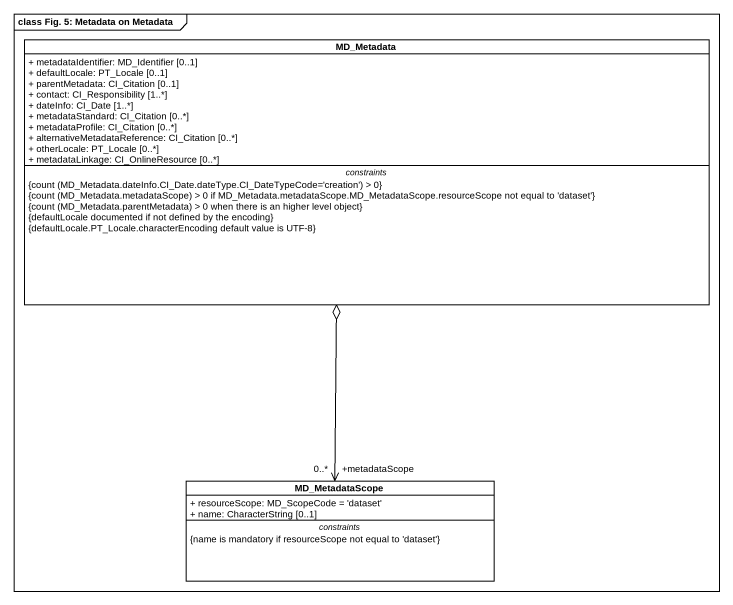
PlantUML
@startuml
mainframe class Fig. 5: Metadata on Metadata
hide circle
hide empty members
skinparam classAttributeIconSize 0
class MD_Metadata #FFFFFF {
  + metadataIdentifier: MD_Identifier [0..1]
  + defaultLocale: PT_Locale [0..1]
  + parentMetadata: CI_Citation [0..1]
  + contact: CI_Responsibility [1..*]
  + dateInfo: CI_Date [1..*]
  + metadataStandard: CI_Citation [0..*]
  + metadataProfile: CI_Citation [0..*]
  + alternativeMetadataReference: CI_Citation [0..*]
  + otherLocale: PT_Locale [0..*]
  + metadataLinkage: CI_OnlineResource [0..*]
  -- constraints --
  {field} {count (MD_Metadata.dateInfo.CI_Date.dateType.CI_DateTypeCode='creation') > 0}
  {field} {count (MD_Metadata.metadataScope) > 0 if MD_Metadata.metadataScope.MD_MetadataScope.resourceScope not equal to 'dataset'}
  {field} {count (MD_Metadata.parentMetadata) > 0 when there is an higher level object}
  {defaultLocale documented if not defined by the encoding}
  {defaultLocale.PT_Locale.characterEncoding default value is UTF-8}
}
class MD_MetadataScope #FFFFFF {
  + resourceScope: MD_ScopeCode = 'dataset'
  + name: CharacterString [0..1]
  -- constraints --
  {name is mandatory if resourceScope not equal to 'dataset'}
}
MD_MetadataScope "+metadataScope\n0..*" <-up-o MD_Metadata
@enduml
